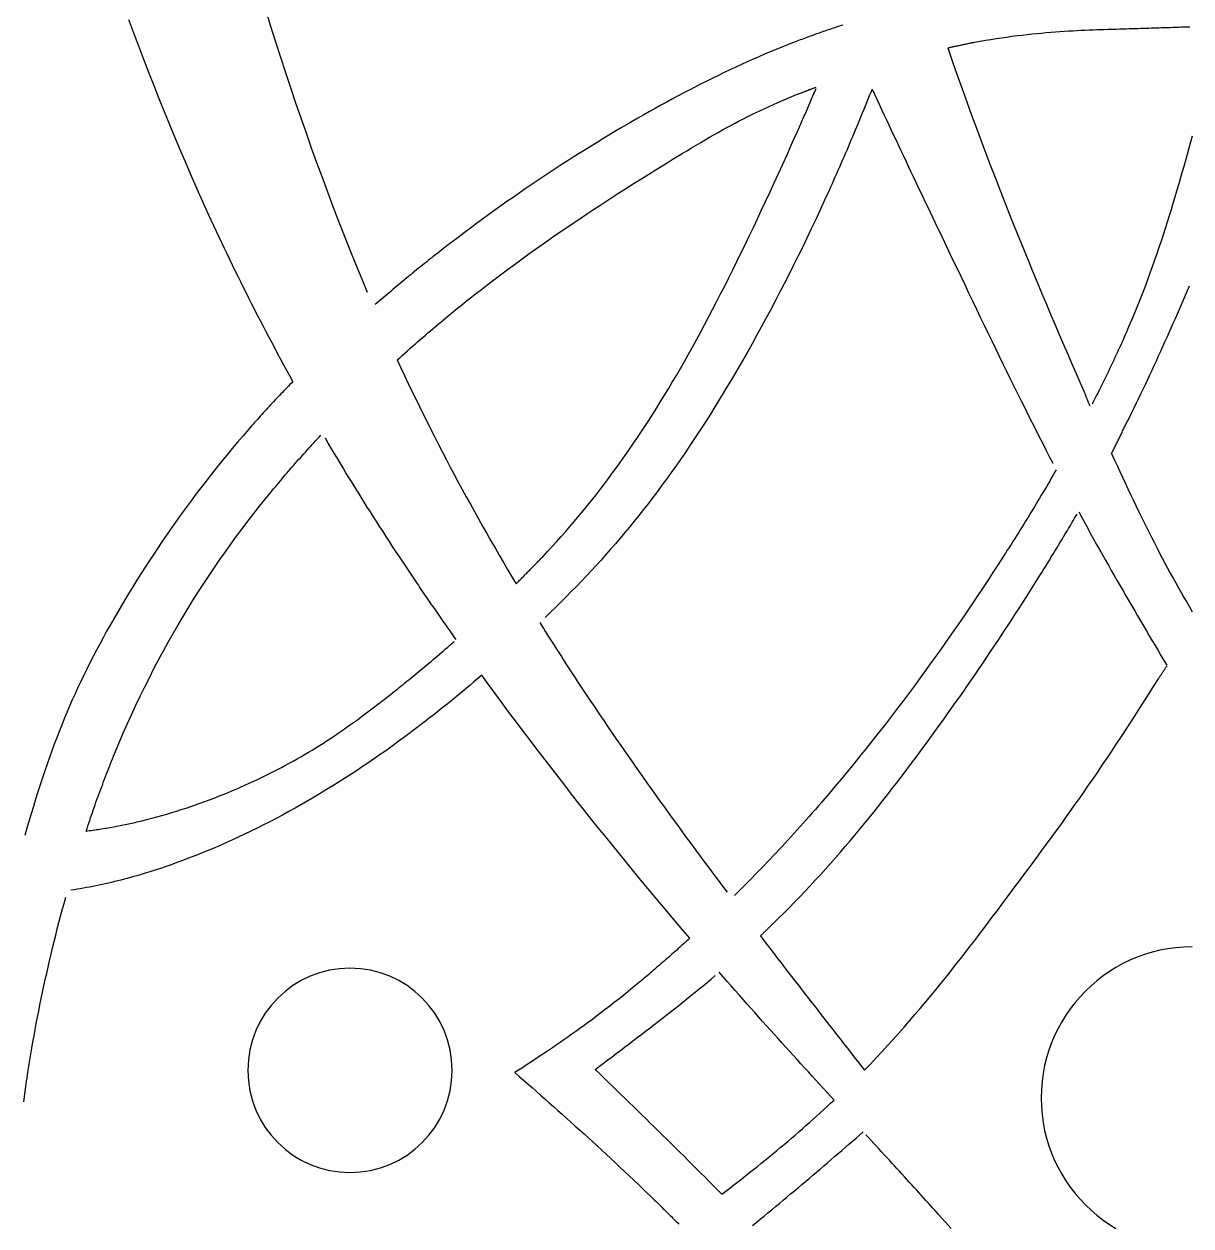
# Model space of a CAD drawing. Extents: x 13 to 113, y 0 to 127.
# Drawn here: x 53.88 to 62.67, y 76.65 to 85.71 of the extents above; entities that cross this region are included whole.
import ezdxf

# ---------------------------------------------------------------- set-up
doc = ezdxf.new("R2010")
doc.units = 0
doc.layers.add('Layer_1', color=7, linetype='CONTINUOUS')

msp = doc.modelspace()

# ---------------------------------------------------------------- linework, layer by layer
at = {"layer": 'Layer_1', "color": 7}
for points in [[(55.69912, 85.807402), (55.735855, 85.690562), (55.772889, 85.574256), (55.810293, 85.458491), (55.847996, 85.343276), (55.88607, 85.22862), (55.924591, 85.11453), (55.963483, 85.001019), (56.002821, 84.888091), (56.042531, 84.775758), (56.082688, 84.664028), (56.123216, 84.55291), (56.16419, 84.442413), (56.205611, 84.332546), (56.247552, 84.223316), (56.289939, 84.114733), (56.332773, 84.006805), (56.376127, 83.899541), (56.420002, 83.792953), (56.464397, 83.687048)], [(55.904088, 83.014343), (55.881259, 83.055667), (55.858578, 83.097021), (55.835971, 83.138397), (55.813513, 83.17981), (55.791204, 83.22126), (55.76897, 83.26274), (55.746884, 83.304258), (55.724872, 83.345812), (55.703009, 83.387411), (55.68122, 83.429047), (55.659581, 83.470728), (55.638015, 83.512454), (55.616598, 83.554231), (55.59533, 83.596053), (55.574137, 83.637927), (55.553017, 83.679854), (55.532047, 83.721839), (55.511151, 83.763877), (55.490403, 83.805975), (55.46973, 83.848131), (55.449206, 83.890348), (55.428756, 83.932631), (55.40838, 83.974981), (55.388153, 84.017398), (55.368, 84.059882), (55.347922, 84.10244), (55.327993, 84.145066), (55.308138, 84.187773), (55.288357, 84.230554), (55.268651, 84.27341), (55.225445, 84.368677), (55.182686, 84.464336), (55.140373, 84.560376), (55.098506, 84.65679), (55.057086, 84.753568), (55.016111, 84.850701), (54.975583, 84.948178), (54.935501, 85.045993), (54.89594, 85.144135), (54.85675, 85.242591), (54.818007, 85.341359), (54.779784, 85.440425), (54.742007, 85.539779), (54.704676, 85.639415), (54.667792, 85.739321)], [(60.050081, 85.69989), (60.037811, 85.695875), (60.025466, 85.691859), (60.013122, 85.687843), (60.000777, 85.683753), (59.988433, 85.679663), (59.976089, 85.675573), (59.963744, 85.671409), (59.9514, 85.667245), (59.938981, 85.663006), (59.926637, 85.658767), (59.914218, 85.654528), (59.901799, 85.650215), (59.889381, 85.645902), (59.876962, 85.641589), (59.864543, 85.637202), (59.852124, 85.632814), (59.839706, 85.628352), (59.827287, 85.62389), (59.814868, 85.619429), (59.802449, 85.614892), (59.790031, 85.610356), (59.777612, 85.60582), (59.765193, 85.60121), (59.752775, 85.596599), (59.740356, 85.591914), (59.727937, 85.587229), (59.715518, 85.582544), (59.7031, 85.577785), (59.690681, 85.573026), (59.678262, 85.568266), (59.633272, 85.550665), (59.589769, 85.533301), (59.546266, 85.515595), (59.502764, 85.497547), (59.459335, 85.479164), (59.415907, 85.460446), (59.372479, 85.441402), (59.32905, 85.422038), (59.285622, 85.402354), (59.242193, 85.38235), (59.198765, 85.362041), (59.155337, 85.34142), (59.111982, 85.320494), (59.068554, 85.299271), (59.025126, 85.27775), (58.981772, 85.255939), (58.938418, 85.233845), (58.895064, 85.211469), (58.851709, 85.188811), (58.808355, 85.165877), (58.765001, 85.142676), (58.721647, 85.119206), (58.678293, 85.095469), (58.634939, 85.071472), (58.591585, 85.047222), (58.548231, 85.022727), (58.504877, 84.997979), (58.461449, 84.972992), (58.418095, 84.947761), (58.374666, 84.922299), (58.331238, 84.896606), (58.286322, 84.869776), (58.241407, 84.842692), (58.196491, 84.815349), (58.151501, 84.787738), (58.106511, 84.759859), (58.061446, 84.731697), (58.016382, 84.703253), (57.971318, 84.674519), (57.926179, 84.64548), (57.880966, 84.616136), (57.835753, 84.586487), (57.790465, 84.556518), (57.745103, 84.526223), (57.699741, 84.495592), (57.654305, 84.464627), (57.608795, 84.433313), (57.56321, 84.401649), (57.517476, 84.369628), (57.471668, 84.337242), (57.425785, 84.304492), (57.379829, 84.271363), (57.333798, 84.237848), (57.287692, 84.203938), (57.241438, 84.169634), (57.195109, 84.134928), (57.148632, 84.099806), (57.10208, 84.064275), (57.05538, 84.028313), (57.008531, 83.991927), (56.961607, 83.955102), (56.954096, 83.949227), (56.939372, 83.937597), (56.924648, 83.925922), (56.909924, 83.914202), (56.8952, 83.902445), (56.880402, 83.890636), (56.865678, 83.87879), (56.85088, 83.866899), (56.836081, 83.854964), (56.821283, 83.842984), (56.806485, 83.830959), (56.791686, 83.818897), (56.776888, 83.806791), (56.762089, 83.79464), (56.747291, 83.782452), (56.732418, 83.770219), (56.71762, 83.757942), (56.702747, 83.745619), (56.687874, 83.73326), (56.673076, 83.720856), (56.658203, 83.708415), (56.643331, 83.69593), (56.628458, 83.683407), (56.613585, 83.670839), (56.598712, 83.658227), (56.58384, 83.645578), (56.568967, 83.632892), (56.554094, 83.62016), (56.539221, 83.607392), (56.524349, 83.594587)], [(60.840626, 85.527226), (60.847319, 85.528787), (60.854012, 85.530349), (60.860704, 85.531911), (60.867397, 85.533472), (60.87409, 85.53496), (60.880783, 85.536447), (60.887475, 85.537934), (60.894168, 85.539421), (60.900861, 85.540909), (60.907554, 85.542396), (60.914246, 85.543883), (60.920939, 85.545371), (60.927632, 85.546783), (60.934325, 85.548196), (60.941017, 85.549609), (60.94771, 85.551022), (60.954403, 85.552435), (60.961095, 85.553848), (60.967788, 85.555261), (60.974481, 85.5566), (60.981174, 85.557938), (60.987866, 85.559277), (60.994559, 85.560615), (61.001252, 85.561954), (61.007945, 85.563292), (61.014637, 85.564631), (61.02133, 85.565895), (61.028023, 85.567159), (61.034716, 85.568423), (61.041408, 85.569688), (61.08439, 85.577563), (61.125514, 85.584776), (61.166191, 85.591543), (61.206421, 85.597938), (61.246206, 85.603962), (61.285544, 85.609613), (61.324437, 85.614893), (61.362808, 85.619801), (61.400734, 85.624412), (61.438139, 85.62865), (61.475097, 85.632592), (61.511536, 85.636236), (61.547453, 85.639656), (61.58285, 85.64278), (61.617727, 85.64568), (61.652083, 85.648357), (61.685918, 85.650811), (61.719233, 85.653042), (61.751953, 85.65505), (61.784153, 85.656909), (61.815758, 85.658619), (61.846767, 85.660181), (61.877256, 85.661594), (61.907151, 85.662858), (61.93645, 85.664048), (61.965154, 85.665089), (61.993264, 85.666055), (62.020704, 85.666948), (62.047549, 85.667766), (62.0738, 85.668584), (62.099455, 85.669327), (62.112023, 85.669706), (62.137157, 85.67045), (62.161623, 85.67119), (62.185494, 85.671915), (62.20877, 85.672625), (62.231525, 85.67332), (62.25376, 85.674), (62.2754, 85.674668), (62.296593, 85.675322), (62.317266, 85.675964), (62.337493, 85.676596), (62.357348, 85.677217), (62.376757, 85.677823), (62.395794, 85.678424), (62.41446, 85.679013), (62.432753, 85.679595), (62.450749, 85.680167), (62.468448, 85.680733), (62.485849, 85.68129), (62.502953, 85.681841), (62.519833, 85.682388), (62.536491, 85.682927), (62.552999, 85.683462), (62.569285, 85.683992), (62.585422, 85.684521), (62.601484, 85.685044), (62.617398, 85.685565), (62.633238, 85.686085), (62.649003, 85.686604), (62.664694, 85.687121)], [(60.840626, 85.527226), (60.876618, 85.423721), (60.91261, 85.321394), (60.948602, 85.220244), (60.984594, 85.120273), (61.020586, 85.021481), (61.056504, 84.923868), (61.092422, 84.827432), (61.128265, 84.732177), (61.164034, 84.638101), (61.199729, 84.545204), (61.235274, 84.453486), (61.270746, 84.36295), (61.306069, 84.273595), (61.341168, 84.185421), (61.376119, 84.098425), (61.410922, 84.012611), (61.445501, 83.927978), (61.479857, 83.844527), (61.51399, 83.762258), (61.547825, 83.681172), (61.581437, 83.601268), (61.614752, 83.522548), (61.64777, 83.445007), (61.680416, 83.368652), (61.712764, 83.293479), (61.74474, 83.219495), (61.776345, 83.146693), (61.807578, 83.075073), (61.838364, 83.004636), (61.868779, 82.935381), (61.870266, 82.931588), (61.871753, 82.927796), (61.873241, 82.924003), (61.874728, 82.920211), (61.876215, 82.916418), (61.877702, 82.912626), (61.87919, 82.908833), (61.880677, 82.905115), (61.882164, 82.901397), (61.883652, 82.897678), (61.885139, 82.89396), (61.886626, 82.890242), (61.888113, 82.886524), (61.889601, 82.882806), (61.891088, 82.879087), (61.892575, 82.875369), (61.894062, 82.871651), (61.89555, 82.867933), (61.897037, 82.864215), (61.898524, 82.860497), (61.900012, 82.856778), (61.901499, 82.85306), (61.902986, 82.849342), (61.904473, 82.845624), (61.905961, 82.841906), (61.907448, 82.838262), (61.908935, 82.834618), (61.910423, 82.830974), (61.91191, 82.82733)], [(56.690373, 83.176337), (56.709559, 83.193694), (56.728745, 83.210983), (56.747931, 83.228206), (56.767191, 83.245361), (56.786451, 83.26245), (56.805711, 83.279465), (56.824971, 83.29642), (56.844306, 83.3133), (56.863566, 83.330114), (56.882901, 83.346853), (56.902235, 83.363525), (56.92157, 83.380131), (56.940904, 83.396662), (56.960313, 83.413126), (56.979722, 83.429523), (56.999131, 83.445853), (57.01854, 83.462109), (57.037949, 83.478298), (57.057358, 83.494413), (57.076767, 83.510461), (57.096176, 83.526434), (57.115659, 83.54234), (57.135142, 83.558172), (57.154626, 83.573937), (57.174109, 83.589628), (57.193592, 83.605245), (57.213076, 83.620794), (57.232559, 83.636269), (57.252042, 83.651677), (57.271525, 83.667011), (57.324695, 83.708506), (57.376081, 83.748112), (57.427392, 83.787213), (57.478628, 83.825807), (57.529716, 83.863889), (57.580655, 83.901458), (57.631446, 83.938506), (57.682013, 83.975033), (57.732357, 84.011032), (57.782478, 84.046504), (57.832302, 84.08144), (57.881828, 84.115841), (57.930983, 84.149698), (57.979765, 84.183013), (58.028176, 84.215778), (58.076141, 84.247985), (58.123659, 84.279642), (58.170657, 84.310733), (58.217134, 84.341267), (58.263091, 84.371228), (58.308453, 84.400616), (58.35322, 84.429425), (58.397392, 84.457661), (58.440895, 84.485309), (58.483728, 84.51237), (58.525818, 84.538844), (58.567239, 84.564722), (58.607841, 84.590006), (58.6477, 84.614687), (58.686741, 84.638759), (58.72489, 84.662221), (58.76341, 84.685853), (58.801112, 84.708854), (58.837922, 84.731252), (58.873989, 84.753063), (58.909386, 84.774309), (58.944114, 84.795019), (58.978247, 84.815216), (59.011859, 84.834915), (59.045025, 84.854146), (59.077745, 84.87293), (59.110168, 84.89129), (59.142293, 84.909249), (59.174195, 84.926829), (59.205874, 84.944052), (59.237479, 84.960947), (59.269009, 84.97753), (59.300539, 84.993823), (59.332144, 85.009856), (59.363897, 85.025643), (59.395799, 85.041215), (59.427998, 85.056594), (59.460495, 85.071794), (59.493364, 85.086845), (59.526605, 85.10177), (59.560366, 85.11659), (59.594648, 85.131337), (59.629524, 85.146016), (59.66507, 85.160666), (59.701285, 85.1753), (59.738318, 85.18995), (59.739805, 85.190674), (59.743524, 85.192086), (59.747242, 85.193499), (59.75096, 85.194912), (59.754678, 85.196325), (59.758396, 85.197738), (59.762115, 85.199151), (59.765833, 85.200564), (59.769551, 85.201977), (59.773269, 85.20339), (59.776987, 85.204803), (59.780706, 85.206216), (59.784424, 85.207628), (59.788142, 85.209041), (59.79186, 85.210454), (59.795578, 85.211867), (59.799296, 85.21328), (59.803015, 85.214693), (59.806733, 85.216106), (59.810451, 85.217519), (59.814169, 85.218932), (59.817887, 85.220345), (59.821606, 85.221758), (59.825324, 85.223171), (59.829042, 85.224583), (59.83276, 85.225996), (59.836478, 85.227409), (59.840196, 85.228822), (59.843915, 85.230235), (59.847633, 85.231648)], [(57.5865, 81.489922), (57.593193, 81.496615), (57.599886, 81.503308), (57.606579, 81.51), (57.613271, 81.516693), (57.619964, 81.523386), (57.626657, 81.530153), (57.633349, 81.53692), (57.640042, 81.543687), (57.646735, 81.550454), (57.653428, 81.557221), (57.66012, 81.563988), (57.666813, 81.570756), (57.673506, 81.577523), (57.680199, 81.58429), (57.686891, 81.591131), (57.693584, 81.597973), (57.700277, 81.604814), (57.70697, 81.611656), (57.713662, 81.618497), (57.720355, 81.625338), (57.727048, 81.63218), (57.73374, 81.639021), (57.740433, 81.645863), (57.747126, 81.652704), (57.753819, 81.659546), (57.760511, 81.666387), (57.767204, 81.673229), (57.773897, 81.680145), (57.78059, 81.68706), (57.787282, 81.693976), (57.823497, 81.732824), (57.858151, 81.770556), (57.892507, 81.808481), (57.926566, 81.846615), (57.960327, 81.884972), (57.99379, 81.923574), (58.026957, 81.962422), (58.059825, 82.001537), (58.092471, 82.040935), (58.124894, 82.08063), (58.157019, 82.120631), (58.188921, 82.160965), (58.2206, 82.201635), (58.252055, 82.242661), (58.283288, 82.28406), (58.314372, 82.325837), (58.345308, 82.368016), (58.37602, 82.410612), (58.406583, 82.453631), (58.436998, 82.497097), (58.467264, 82.541016), (58.497381, 82.585411), (58.52735, 82.63029), (58.557244, 82.675674), (58.587064, 82.721571), (58.616735, 82.768004), (58.646332, 82.814979), (58.675854, 82.862513), (58.705302, 82.910618), (58.734676, 82.959319), (58.76405, 83.008622), (58.79439, 83.060283), (58.82473, 83.112605), (58.855071, 83.165604), (58.885411, 83.21928), (58.915677, 83.27364), (58.946018, 83.328684), (58.976358, 83.384427), (59.006698, 83.440861), (59.037039, 83.498002), (59.067453, 83.555843), (59.097868, 83.614397), (59.128357, 83.673664), (59.158921, 83.733646), (59.189484, 83.794357), (59.220197, 83.855796), (59.250909, 83.917964), (59.28177, 83.980876), (59.312705, 84.044524), (59.343715, 84.108923), (59.374873, 84.174073), (59.406106, 84.239981), (59.437487, 84.306648), (59.469017, 84.374081), (59.500696, 84.44228), (59.53245, 84.51126), (59.564352, 84.581013), (59.596477, 84.651555), (59.628751, 84.722884), (59.661173, 84.79501), (59.693819, 84.867931), (59.696794, 84.87388), (59.701999, 84.885585), (59.707204, 84.897304), (59.71241, 84.909046), (59.717615, 84.920803), (59.722821, 84.932582), (59.728026, 84.944384), (59.733232, 84.9562), (59.738437, 84.968039), (59.743643, 84.9799), (59.748848, 84.991776), (59.754054, 85.003674), (59.759259, 85.015595), (59.764464, 85.02753), (59.76967, 85.039488), (59.774875, 85.05146), (59.780081, 85.063455), (59.785286, 85.075472), (59.790492, 85.087504), (59.795697, 85.099559), (59.800903, 85.111635), (59.806108, 85.123727), (59.811314, 85.135841), (59.816519, 85.147969), (59.821725, 85.16012), (59.82693, 85.172286), (59.832135, 85.184475), (59.837341, 85.196685), (59.842546, 85.208911), (59.847752, 85.221158)], [(60.269803, 85.217813), (60.259466, 85.191935), (60.249056, 85.166071), (60.238645, 85.140222), (60.228159, 85.114396), (60.217674, 85.088584), (60.207114, 85.062795), (60.196555, 85.037028), (60.185995, 85.011283), (60.175361, 84.985561), (60.164727, 84.959868), (60.154019, 84.934205), (60.14331, 84.908572), (60.132602, 84.882968), (60.121819, 84.857402), (60.111037, 84.831866), (60.100179, 84.806366), (60.089322, 84.780904), (60.078465, 84.755487), (60.067534, 84.730106), (60.056602, 84.704778), (60.045671, 84.679494), (60.034665, 84.654255), (60.023659, 84.629061), (60.012653, 84.603919), (60.001573, 84.578828), (59.990493, 84.553798), (59.979413, 84.528819), (59.968333, 84.503899), (59.957178, 84.479032), (59.946023, 84.454232), (59.911891, 84.379102), (59.878724, 84.307022), (59.845335, 84.235484), (59.811797, 84.164504), (59.77811, 84.094096), (59.744275, 84.024268), (59.710291, 83.955028), (59.676158, 83.886398), (59.64195, 83.818385), (59.607594, 83.751004), (59.573164, 83.68427), (59.538659, 83.618183), (59.50408, 83.552765), (59.469352, 83.488032), (59.434624, 83.42399), (59.399822, 83.360647), (59.364945, 83.298018), (59.330069, 83.236117), (59.295118, 83.174961), (59.260167, 83.114555), (59.225216, 83.054915), (59.190265, 82.996049), (59.155389, 82.937978), (59.120512, 82.880711), (59.085635, 82.824254), (59.050833, 82.768622), (59.016031, 82.713831), (58.981303, 82.659888), (58.94665, 82.606807), (58.912071, 82.554604), (58.877566, 82.503285), (58.860388, 82.47795), (58.825437, 82.427055), (58.79056, 82.377045), (58.755758, 82.327876), (58.720956, 82.279525), (58.686154, 82.231947), (58.651351, 82.18512), (58.616549, 82.139), (58.581673, 82.093564), (58.546722, 82.048767), (58.511696, 82.00458), (58.476597, 81.960973), (58.441348, 81.917909), (58.406026, 81.875358), (58.370554, 81.833283), (58.334859, 81.791654), (58.299016, 81.750435), (58.26295, 81.709587), (58.226586, 81.669081), (58.189999, 81.628887), (58.153115, 81.588969), (58.116007, 81.549296), (58.078528, 81.509831), (58.040751, 81.470537), (58.002602, 81.431392), (57.964082, 81.392351), (57.92519, 81.353384), (57.885851, 81.314463), (57.846141, 81.275548), (57.805985, 81.236611)], [(60.269803, 85.217813), (60.287576, 85.179509), (60.305423, 85.1411), (60.323345, 85.102594), (60.341341, 85.063999), (60.359411, 85.02533), (60.377556, 84.986594), (60.395775, 84.947799), (60.413994, 84.908966), (60.432288, 84.870089), (60.450581, 84.831189), (60.468949, 84.792274), (60.487317, 84.75336), (60.505685, 84.714453), (60.524053, 84.675561), (60.542495, 84.636698), (60.560937, 84.597865), (60.579379, 84.559085), (60.597747, 84.520364), (60.616115, 84.481709), (60.634483, 84.443137), (60.652776, 84.404654), (60.67107, 84.366267), (60.689289, 84.327992), (60.707508, 84.289836), (60.725653, 84.251814), (60.743723, 84.213933), (60.761719, 84.176201), (60.779641, 84.138632), (60.797488, 84.101235), (60.815261, 84.064016), (60.846345, 83.998977), (60.877206, 83.934519), (60.907769, 83.87064), (60.938035, 83.807342), (60.968078, 83.744609), (60.997898, 83.682448), (61.027495, 83.620845), (61.056868, 83.5598), (61.086019, 83.499313), (61.114947, 83.439376), (61.143651, 83.379981), (61.172132, 83.321122), (61.200465, 83.262806), (61.228574, 83.205018), (61.256535, 83.147758), (61.284273, 83.091026), (61.311862, 83.034807), (61.339302, 82.979101), (61.366593, 82.923909), (61.393736, 82.869222), (61.42073, 82.81504), (61.447575, 82.761357), (61.474272, 82.708165), (61.500894, 82.655463), (61.527368, 82.603238), (61.553692, 82.551495), (61.579943, 82.500229), (61.606119, 82.449439), (61.63222, 82.399109)], [(62.683939, 84.86254), (62.671148, 84.816717), (62.658283, 84.770879), (62.645418, 84.725012), (62.632479, 84.6791), (62.619466, 84.633128), (62.606303, 84.587089), (62.593066, 84.540969), (62.579681, 84.494745), (62.566072, 84.448409), (62.552315, 84.401946), (62.538335, 84.355342), (62.524131, 84.308582), (62.50963, 84.261659), (62.494906, 84.21455), (62.479885, 84.167247), (62.464492, 84.119736), (62.448801, 84.072002), (62.432738, 84.02403), (62.416304, 83.975805), (62.399423, 83.927312), (62.382171, 83.878545), (62.364472, 83.829479), (62.346253, 83.780109), (62.327588, 83.73042), (62.308402, 83.680395), (62.288696, 83.630021), (62.268395, 83.57929), (62.247573, 83.52818), (62.226156, 83.476683), (62.20407, 83.424785), (62.195741, 83.405547), (62.187338, 83.386242), (62.178861, 83.366885), (62.170309, 83.347469), (62.161683, 83.328), (62.152982, 83.308472), (62.144133, 83.288885), (62.135209, 83.269246), (62.126211, 83.249547), (62.117139, 83.229796), (62.107992, 83.209993), (62.098771, 83.19013), (62.089475, 83.170215), (62.080031, 83.150249), (62.070513, 83.13023), (62.06092, 83.110159), (62.051252, 83.090036), (62.041511, 83.069862), (62.031695, 83.049635), (62.021804, 83.029356), (62.01184, 83.009025), (62.001726, 82.988642), (61.991538, 82.968206), (61.981276, 82.947727), (61.97094, 82.927195), (61.960529, 82.906618), (61.950043, 82.88599), (61.939484, 82.865309), (61.92885, 82.844584)], [(62.075101, 82.472765), (62.079563, 82.480462), (62.084025, 82.488151), (62.088486, 82.49584), (62.092205, 82.503529), (62.095923, 82.511211), (62.099641, 82.518893), (62.103359, 82.526567), (62.107077, 82.534241), (62.110796, 82.541908), (62.114514, 82.549575), (62.118232, 82.557242), (62.12195, 82.564902), (62.125668, 82.572561), (62.129386, 82.580213), (62.133105, 82.587858), (62.136823, 82.595502), (62.140541, 82.603139), (62.144259, 82.610777), (62.147977, 82.618406), (62.151696, 82.626029), (62.155414, 82.633651), (62.159132, 82.641266), (62.16285, 82.648873), (62.166568, 82.65648), (62.170286, 82.664073), (62.174005, 82.671666), (62.177723, 82.679251), (62.181441, 82.686828), (62.185159, 82.694406), (62.188877, 82.701976), (62.20732, 82.738593), (62.225539, 82.775105), (62.243609, 82.811521), (62.261456, 82.847848), (62.279081, 82.884078), (62.296556, 82.920219), (62.313808, 82.956278), (62.330912, 82.992262), (62.347867, 83.028165), (62.364599, 83.063994), (62.381182, 83.099755), (62.397691, 83.13545), (62.414051, 83.171077), (62.430262, 83.206645), (62.446325, 83.242162), (62.462313, 83.277618), (62.478152, 83.31303), (62.493917, 83.348398), (62.509608, 83.38372), (62.525224, 83.419006), (62.540766, 83.454254), (62.556234, 83.489473), (62.571627, 83.524662), (62.586946, 83.559828), (62.602265, 83.594965), (62.61751, 83.630087), (62.632754, 83.665194), (62.647925, 83.700294), (62.663095, 83.735386)], [(56.690373, 83.176337), (56.717813, 83.117277), (56.745477, 83.058433), (56.773289, 82.999805), (56.801249, 82.941392), (56.829433, 82.883195), (56.857766, 82.825207), (56.886247, 82.767426), (56.914951, 82.709846), (56.943805, 82.652467), (56.972806, 82.595289), (57.002031, 82.538311), (57.031405, 82.481527), (57.060927, 82.424936), (57.090599, 82.368532), (57.120418, 82.312313), (57.150387, 82.25628), (57.180579, 82.200432), (57.210919, 82.144764), (57.241408, 82.089274), (57.272046, 82.033962), (57.302833, 81.978821), (57.333768, 81.923851), (57.364852, 81.869045), (57.396085, 81.814403), (57.427466, 81.759932), (57.458996, 81.705616), (57.490675, 81.651457), (57.522503, 81.597454), (57.554479, 81.543608), (57.586604, 81.48991)], [(55.904088, 83.014343), (55.892711, 83.002705), (55.881333, 82.991038), (55.869955, 82.979348), (55.858578, 82.967635), (55.847275, 82.955901), (55.835971, 82.944136), (55.824668, 82.93235), (55.813365, 82.920541), (55.802136, 82.90871), (55.790907, 82.896856), (55.779678, 82.88498), (55.768449, 82.873074), (55.757294, 82.861146), (55.74614, 82.849196), (55.734985, 82.837224), (55.723905, 82.825229), (55.712825, 82.813212), (55.701745, 82.801172), (55.690665, 82.78911), (55.679659, 82.777026), (55.668653, 82.76492), (55.657647, 82.752791), (55.646641, 82.74064), (55.63571, 82.728467), (55.624778, 82.716271), (55.613921, 82.704053), (55.603064, 82.691813), (55.592207, 82.67955), (55.581424, 82.667265), (55.570642, 82.654958), (55.527808, 82.605544), (55.486759, 82.557453), (55.446082, 82.509072), (55.405777, 82.460415), (55.365918, 82.411514), (55.326431, 82.362389), (55.28739, 82.313071), (55.248795, 82.263575), (55.210573, 82.213929), (55.17287, 82.164158), (55.135614, 82.114282), (55.098804, 82.064332), (55.06244, 82.014322), (55.026597, 81.964283), (54.9912, 81.914236), (54.956323, 81.864204), (54.921967, 81.814217), (54.888132, 81.764297), (54.854817, 81.714466), (54.822022, 81.664746), (54.789823, 81.61516), (54.758144, 81.565738), (54.72706, 81.516502), (54.696571, 81.467474), (54.666602, 81.418677), (54.637228, 81.370139), (54.608524, 81.321885), (54.58034, 81.273935), (54.552826, 81.226313), (54.525906, 81.17904), (54.499656, 81.132146), (54.473182, 81.084032), (54.447378, 81.036291), (54.422169, 80.988877), (54.397554, 80.941737), (54.373535, 80.894814), (54.35011, 80.848054), (54.32728, 80.801413), (54.304897, 80.754832), (54.283034, 80.708258), (54.261617, 80.661647), (54.240721, 80.614939), (54.220197, 80.56809), (54.200119, 80.521047), (54.180412, 80.473752), (54.161003, 80.426152), (54.141966, 80.378202), (54.123226, 80.329843), (54.10471, 80.281031), (54.086491, 80.231713), (54.068495, 80.18183), (54.050722, 80.131329), (54.033098, 80.080167), (54.015697, 80.028291), (53.99837, 79.975641), (53.981192, 79.922174), (53.964088, 79.867836), (53.947059, 79.812569), (53.93003, 79.756328), (53.913, 79.699061), (53.895971, 79.640707), (53.895755, 79.639964), (53.895324, 79.638477), (53.894915, 79.63699), (53.894491, 79.635503), (53.89406, 79.634015), (53.893651, 79.632528), (53.893234, 79.631041), (53.892803, 79.629553), (53.892379, 79.628066), (53.891963, 79.626579), (53.891539, 79.625092), (53.891108, 79.623604), (53.890706, 79.622117), (53.890275, 79.62063), (53.889851, 79.619143), (53.88942, 79.617655), (53.889011, 79.616168), (53.888579, 79.614681), (53.888163, 79.613193), (53.887731, 79.611706), (53.887322, 79.610219), (53.886891, 79.608732), (53.886467, 79.607244), (53.886058, 79.605757), (53.885627, 79.60427), (53.885211, 79.602783), (53.884779, 79.601295), (53.88437, 79.599808), (53.883954, 79.598321), (53.883522, 79.596833)], [(54.345566, 79.626836), (54.352259, 79.646773), (54.358952, 79.666688), (54.365645, 79.686565), (54.372337, 79.70642), (54.37903, 79.726238), (54.385723, 79.746026), (54.392416, 79.765785), (54.399108, 79.785506), (54.405801, 79.80519), (54.412494, 79.824837), (54.419187, 79.844454), (54.425879, 79.864027), (54.432572, 79.883562), (54.440008, 79.90306), (54.447445, 79.922521), (54.454881, 79.941938), (54.462317, 79.961309), (54.469754, 79.980644), (54.47719, 79.999934), (54.484627, 80.019172), (54.492063, 80.038372), (54.499499, 80.057521), (54.506936, 80.076633), (54.514372, 80.095685), (54.521808, 80.114692), (54.529319, 80.133655), (54.53683, 80.152558), (54.544415, 80.171417), (54.552, 80.190223), (54.55966, 80.20897), (54.591487, 80.285766), (54.622794, 80.359156), (54.654622, 80.431727), (54.68697, 80.503488), (54.719839, 80.574461), (54.753228, 80.644653), (54.787138, 80.714079), (54.821494, 80.782746), (54.856371, 80.85067), (54.891768, 80.917873), (54.927611, 80.984361), (54.963975, 81.050151), (55.000785, 81.115249), (55.038116, 81.179678), (55.075892, 81.243444), (55.114115, 81.306564), (55.152859, 81.369052), (55.192049, 81.430923), (55.231684, 81.492184), (55.271766, 81.552849), (55.312369, 81.612935), (55.353343, 81.672456), (55.394764, 81.731426), (55.436631, 81.789854), (55.478944, 81.847754), (55.521703, 81.90514), (55.564908, 81.962028), (55.608485, 82.018426), (55.652509, 82.074355), (55.696978, 82.129823), (55.741819, 82.184844), (55.747768, 82.192132), (55.760038, 82.206953), (55.772309, 82.221744), (55.784579, 82.236505), (55.796923, 82.251229), (55.809267, 82.265923), (55.821686, 82.280588), (55.834105, 82.295222), (55.846523, 82.309827), (55.859017, 82.324395), (55.87151, 82.338933), (55.884077, 82.353442), (55.896645, 82.367913), (55.909212, 82.382354), (55.921854, 82.396766), (55.934496, 82.41114), (55.947138, 82.425485), (55.959854, 82.4398), (55.97257, 82.454078), (55.985286, 82.468326), (55.998077, 82.482537), (56.010867, 82.496718), (56.023658, 82.51087), (56.036523, 82.524984), (56.049388, 82.539068), (56.062253, 82.553116), (56.075192, 82.567133), (56.088131, 82.581114), (56.10107, 82.595064), (56.11401, 82.608978)], [(57.135172, 81.069426), (57.124761, 81.084165), (57.11435, 81.098911), (57.103939, 81.11365), (57.093528, 81.128389), (57.083192, 81.143128), (57.072855, 81.157867), (57.062519, 81.172606), (57.052182, 81.187337), (57.041846, 81.202076), (57.031583, 81.216807), (57.021321, 81.231539), (57.011059, 81.246263), (57.000797, 81.260987), (56.990609, 81.275711), (56.980421, 81.290427), (56.970233, 81.305144), (56.960046, 81.319853), (56.949858, 81.334562), (56.939744, 81.349264), (56.929631, 81.363966), (56.919517, 81.37866), (56.909478, 81.393347), (56.899439, 81.408034), (56.8894, 81.422713), (56.879361, 81.437392), (56.869396, 81.452064), (56.859432, 81.466729), (56.849467, 81.481386), (56.839502, 81.496043), (56.829612, 81.510685), (56.804402, 81.548046), (56.779342, 81.585376), (56.754356, 81.62267), (56.729518, 81.659941), (56.704829, 81.697182), (56.680289, 81.734394), (56.655824, 81.771583), (56.631507, 81.80875), (56.607339, 81.845895), (56.583245, 81.883017), (56.5593, 81.920117), (56.535503, 81.957202), (56.511781, 81.994265), (56.488208, 82.031313), (56.464783, 82.068346), (56.441433, 82.105364), (56.418232, 82.142375), (56.395179, 82.179371), (56.372201, 82.21636), (56.349371, 82.253341), (56.326616, 82.290314), (56.304009, 82.327281), (56.281477, 82.364247), (56.259093, 82.401206), (56.236784, 82.438164), (56.214624, 82.475123), (56.192538, 82.512082), (56.170601, 82.549048), (56.148812, 82.586014)], [(62.075101, 82.472765), (62.095923, 82.427083), (62.116596, 82.38193), (62.137195, 82.337289), (62.157645, 82.293154), (62.17802, 82.24951), (62.198322, 82.206342), (62.218549, 82.163642), (62.238627, 82.121396), (62.258705, 82.079589), (62.278709, 82.038206), (62.298638, 81.997231), (62.318568, 81.956659), (62.338497, 81.91648), (62.358427, 81.876673), (62.378282, 81.837223), (62.398211, 81.798123), (62.418141, 81.759357), (62.43807, 81.720911), (62.458074, 81.682777), (62.478152, 81.644933), (62.498305, 81.607372), (62.518457, 81.570086), (62.538759, 81.533053), (62.559134, 81.496265), (62.579584, 81.459708), (62.600183, 81.423367), (62.620931, 81.387233), (62.641827, 81.351286), (62.662872, 81.315517), (62.683991, 81.279919)], [(61.658099, 82.34924), (61.645903, 82.328076), (61.633633, 82.306868), (61.621289, 82.285622), (61.60887, 82.264332), (61.596377, 82.243004), (61.58381, 82.221632), (61.571168, 82.200223), (61.558452, 82.178769), (61.545661, 82.157278), (61.532796, 82.135749), (61.519857, 82.114184), (61.506843, 82.092581), (61.493755, 82.070941), (61.480667, 82.049264), (61.46743, 82.02755), (61.454194, 82.005799), (61.440883, 81.984018), (61.427497, 81.962199), (61.414037, 81.940344), (61.400503, 81.918459), (61.386895, 81.896536), (61.373212, 81.874584), (61.359454, 81.852595), (61.345623, 81.830576), (61.331717, 81.808527), (61.317736, 81.786441), (61.303682, 81.764325), (61.289553, 81.742179), (61.275349, 81.720004), (61.261146, 81.697799), (61.220915, 81.63549), (61.181576, 81.57504), (61.141717, 81.514411), (61.101487, 81.453626), (61.06081, 81.392715), (61.019687, 81.331707), (60.978117, 81.270624), (60.936176, 81.209505), (60.893863, 81.14837), (60.851178, 81.087243), (60.808196, 81.026161), (60.764917, 80.965146), (60.721265, 80.904227), (60.677316, 80.843427), (60.63307, 80.782784), (60.5886, 80.722311), (60.543833, 80.662047), (60.498843, 80.602013), (60.45363, 80.542247), (60.408194, 80.482763), (60.362609, 80.423599), (60.316801, 80.364785), (60.270844, 80.306343), (60.224739, 80.248294), (60.178484, 80.19067), (60.132156, 80.133507), (60.085753, 80.076827), (60.039201, 80.020652), (59.992575, 79.965021), (59.945875, 79.909947), (59.899174, 79.855476), (59.887945, 79.842477), (59.865116, 79.816137), (59.842286, 79.789946), (59.819456, 79.763904), (59.796627, 79.738011), (59.773797, 79.712273), (59.750967, 79.686685), (59.728138, 79.661253), (59.705308, 79.635976), (59.682553, 79.610849), (59.659798, 79.585885), (59.637042, 79.56107), (59.614287, 79.536418), (59.591532, 79.511923), (59.568851, 79.487591), (59.54617, 79.463415), (59.523563, 79.439403), (59.500957, 79.415555), (59.478424, 79.39187), (59.455892, 79.368341), (59.433434, 79.344984), (59.410977, 79.32179), (59.388593, 79.298767), (59.366284, 79.275907), (59.343975, 79.253219), (59.32174, 79.230702), (59.29958, 79.208348), (59.277494, 79.186173), (59.255408, 79.164168), (59.233396, 79.142335)], [(59.427723, 78.836751), (59.432185, 78.841064), (59.436647, 78.845377), (59.441109, 78.84969), (59.445571, 78.854003), (59.450032, 78.858316), (59.454494, 78.862629), (59.458956, 78.866943), (59.463418, 78.871256), (59.46788, 78.875569), (59.472342, 78.879882), (59.476803, 78.884195), (59.481265, 78.888582), (59.485727, 78.89297), (59.490189, 78.897357), (59.494651, 78.901745), (59.499112, 78.906132), (59.503574, 78.91052), (59.508036, 78.914907), (59.512498, 78.919295), (59.51696, 78.923682), (59.521422, 78.92807), (59.525883, 78.932457), (59.530345, 78.936844), (59.534807, 78.941232), (59.539269, 78.945619), (59.543731, 78.950007), (59.548193, 78.954394), (59.552654, 78.958782), (59.557116, 78.963169), (59.561578, 78.967557), (59.603817, 79.009089), (59.64427, 79.04955), (59.684427, 79.090309), (59.724286, 79.131358), (59.763773, 79.172667), (59.802888, 79.214228), (59.841706, 79.256028), (59.880152, 79.298044), (59.918301, 79.340268), (59.956152, 79.382685), (59.993705, 79.425273), (60.030887, 79.468017), (60.067772, 79.51091), (60.104359, 79.553929), (60.140648, 79.59706), (60.176566, 79.640295), (60.212186, 79.683605), (60.247509, 79.726981), (60.282534, 79.77041), (60.317262, 79.813875), (60.351692, 79.857356), (60.385825, 79.900843), (60.419661, 79.944324), (60.453199, 79.987775), (60.486439, 80.031188), (60.519382, 80.074542), (60.552028, 80.117829), (60.584376, 80.161027), (60.616501, 80.204114), (60.648329, 80.247088), (60.679859, 80.289929), (60.712208, 80.334109), (60.744258, 80.378132), (60.776012, 80.422007), (60.807467, 80.465718), (60.838626, 80.50928), (60.869487, 80.552693), (60.900125, 80.595958), (60.930465, 80.639074), (60.960508, 80.682042), (60.990328, 80.724868), (61.01985, 80.767545), (61.049075, 80.810081), (61.078077, 80.852468), (61.106856, 80.894714), (61.135337, 80.936819), (61.163595, 80.978783), (61.19163, 81.020612), (61.219368, 81.0623), (61.246883, 81.103855), (61.274174, 81.145268), (61.301242, 81.186555), (61.328088, 81.227708), (61.35471, 81.268727), (61.381109, 81.309612), (61.407285, 81.350371), (61.433238, 81.390995), (61.458968, 81.431494), (61.484475, 81.471866), (61.509758, 81.512112), (61.534819, 81.552238), (61.540024, 81.560359), (61.549989, 81.576317), (61.559879, 81.592261), (61.56977, 81.608182), (61.579586, 81.624081), (61.589402, 81.639965), (61.599143, 81.655827), (61.608885, 81.671674), (61.618627, 81.687506), (61.628294, 81.703316), (61.637961, 81.71911), (61.647554, 81.734883), (61.657147, 81.750633), (61.66674, 81.766369), (61.676259, 81.782082), (61.685777, 81.79778), (61.695221, 81.813456), (61.704666, 81.829117), (61.714035, 81.844755), (61.723405, 81.860372), (61.732775, 81.875973), (61.742071, 81.891552), (61.751292, 81.907109), (61.760513, 81.922651), (61.769734, 81.938171), (61.778881, 81.953676), (61.788027, 81.969158), (61.7971, 81.984619), (61.806172, 82.000064), (61.81517, 82.015487)], [(61.827849, 82.03103), (61.850381, 81.989736), (61.872839, 81.948725), (61.895297, 81.907981), (61.917755, 81.867505), (61.940138, 81.827281), (61.962447, 81.787303), (61.984756, 81.747556), (62.006991, 81.708032), (62.029226, 81.66873), (62.051461, 81.62963), (62.073621, 81.590723), (62.095781, 81.552002), (62.117867, 81.513459), (62.139954, 81.47508), (62.16204, 81.436857), (62.184126, 81.398783), (62.206137, 81.36085), (62.228149, 81.323043), (62.250161, 81.285356), (62.272172, 81.247772), (62.294109, 81.210293), (62.316047, 81.172903), (62.337984, 81.135595), (62.359921, 81.098353), (62.381859, 81.061172), (62.403796, 81.024042), (62.425659, 80.986949), (62.447596, 80.949894), (62.469459, 80.912861), (62.491322, 80.875835)], [(57.765352, 81.197584), (57.779928, 81.174196), (57.794577, 81.150839), (57.809227, 81.127503), (57.823951, 81.104198), (57.838675, 81.080914), (57.853399, 81.057653), (57.868197, 81.034422), (57.882996, 81.011213), (57.897794, 80.988034), (57.912593, 80.964877), (57.927465, 80.941743), (57.942338, 80.91863), (57.957285, 80.895541), (57.972232, 80.872473), (57.987179, 80.849428), (58.002201, 80.826405), (58.017222, 80.803404), (58.032244, 80.780426), (58.04734, 80.757477), (58.062435, 80.734543), (58.077531, 80.711632), (58.092701, 80.688743), (58.107872, 80.665876), (58.123042, 80.643024), (58.138286, 80.620194), (58.153531, 80.597387), (58.168776, 80.574594), (58.184094, 80.551824), (58.199413, 80.529076), (58.214732, 80.506343), (58.246709, 80.459159), (58.278759, 80.412057), (58.310959, 80.36503), (58.343233, 80.318084), (58.375581, 80.271213), (58.408078, 80.224416), (58.440649, 80.177693), (58.473295, 80.131044), (58.506089, 80.08447), (58.538958, 80.037963), (58.571901, 79.991531), (58.604919, 79.945158), (58.638011, 79.898851), (58.671177, 79.852612), (58.704417, 79.806439), (58.737732, 79.760327), (58.771122, 79.714281), (58.804585, 79.668294), (58.838123, 79.62236), (58.871736, 79.576492), (58.905422, 79.530669), (58.939184, 79.484906), (58.973019, 79.439194), (59.006929, 79.393542), (59.040913, 79.347935), (59.074897, 79.30238), (59.108956, 79.256877), (59.143089, 79.211418), (59.177296, 79.166004)], [(54.345566, 79.626836), (54.358431, 79.628547), (54.371296, 79.630331), (54.384161, 79.632116), (54.397026, 79.633975), (54.409891, 79.635834), (54.422756, 79.637768), (54.435621, 79.639701), (54.448411, 79.641709), (54.461202, 79.643791), (54.473993, 79.645873), (54.486783, 79.64803), (54.499574, 79.650186), (54.51229, 79.652417), (54.525006, 79.654648), (54.537722, 79.656954), (54.550438, 79.659259), (54.563155, 79.661638), (54.575797, 79.664018), (54.588438, 79.666472), (54.60108, 79.668926), (54.613722, 79.671454), (54.626289, 79.673983), (54.638857, 79.676586), (54.651424, 79.679188), (54.663992, 79.681865), (54.676559, 79.684542), (54.689052, 79.687294), (54.701546, 79.690045), (54.714039, 79.692871), (54.726457, 79.695697), (54.76587, 79.705037), (54.803796, 79.714407), (54.841498, 79.724097), (54.878977, 79.734106), (54.916159, 79.74442), (54.953118, 79.755032), (54.989854, 79.765941), (55.026366, 79.777125), (55.062656, 79.788585), (55.098648, 79.800304), (55.134417, 79.812277), (55.169888, 79.824495), (55.205062, 79.836943), (55.240013, 79.84963), (55.274667, 79.862525), (55.309023, 79.875635), (55.343081, 79.888939), (55.376842, 79.902436), (55.410306, 79.916111), (55.443472, 79.929958), (55.476341, 79.943968), (55.508912, 79.958134), (55.541186, 79.972442), (55.573088, 79.986883), (55.604693, 80.001458), (55.636, 80.016145), (55.666935, 80.030943), (55.697499, 80.045846), (55.727765, 80.06083), (55.757659, 80.075904), (55.787181, 80.091044), (55.817373, 80.106802), (55.847193, 80.122641), (55.876715, 80.138592), (55.90594, 80.154677), (55.934942, 80.170903), (55.963721, 80.187293), (55.992276, 80.203869), (56.020683, 80.220653), (56.048941, 80.23766), (56.077125, 80.254912), (56.105235, 80.272417), (56.13327, 80.290213), (56.161379, 80.308305), (56.189489, 80.326718), (56.217673, 80.345465), (56.245931, 80.364569), (56.274338, 80.384052), (56.302894, 80.40393), (56.331672, 80.424223), (56.3606, 80.444949), (56.389825, 80.466127), (56.419347, 80.487782), (56.449167, 80.509928), (56.479359, 80.532579), (56.509922, 80.555765), (56.540932, 80.579502), (56.572388, 80.603804), (56.60429, 80.628694), (56.636712, 80.654193), (56.669655, 80.68031), (56.677092, 80.686036), (56.691221, 80.697332), (56.705499, 80.708739), (56.719851, 80.720258), (56.734277, 80.731888), (56.748853, 80.74363), (56.763502, 80.755484), (56.778226, 80.767442), (56.793025, 80.779503), (56.807897, 80.791677), (56.822845, 80.803954), (56.837866, 80.816328), (56.852962, 80.828807), (56.868132, 80.841389), (56.883377, 80.854068), (56.898696, 80.866851), (56.914089, 80.879723), (56.929556, 80.892692), (56.945098, 80.905758), (56.960715, 80.918913), (56.976331, 80.932165), (56.992022, 80.945506), (57.007787, 80.958936), (57.023552, 80.972455), (57.039392, 80.986063), (57.055231, 80.999754), (57.071145, 81.013533), (57.087133, 81.027395), (57.103121, 81.041338), (57.119184, 81.055363)], [(60.212446, 77.826164), (60.256916, 77.872091), (60.30079, 77.918189), (60.344144, 77.964443), (60.386978, 78.010831), (60.429291, 78.057331), (60.471083, 78.103935), (60.512355, 78.15062), (60.553181, 78.197373), (60.593486, 78.24417), (60.633345, 78.290996), (60.672758, 78.337831), (60.711724, 78.384665), (60.750245, 78.431469), (60.788319, 78.478237), (60.825947, 78.524937), (60.863203, 78.571563), (60.900013, 78.618093), (60.936451, 78.66451), (60.972518, 78.710794), (61.008212, 78.75693), (61.043535, 78.802901), (61.078486, 78.84868), (61.113139, 78.894265), (61.147496, 78.939626), (61.18148, 78.98475), (61.215166, 79.029614), (61.248556, 79.074202), (61.281648, 79.118501), (61.314442, 79.162487), (61.346939, 79.206146), (61.381146, 79.252043), (61.413941, 79.296126), (61.446512, 79.339993), (61.478935, 79.383726), (61.511208, 79.427393), (61.543408, 79.471059), (61.575607, 79.514807), (61.607732, 79.558704), (61.639858, 79.602824), (61.672057, 79.647234), (61.704331, 79.692009), (61.736754, 79.737222), (61.769399, 79.782948), (61.802268, 79.829254), (61.83536, 79.876207), (61.868749, 79.923889), (61.902436, 79.97236), (61.936494, 80.021708), (61.970925, 80.071992), (62.005801, 80.123288), (62.041124, 80.175663), (62.076967, 80.229197), (62.113331, 80.283959), (62.15029, 80.340014), (62.187918, 80.397445), (62.226141, 80.456319), (62.265108, 80.516702), (62.304743, 80.578677), (62.345197, 80.642302), (62.386469, 80.707661), (62.428559, 80.774826), (62.429303, 80.776388), (62.431534, 80.77966), (62.433765, 80.782932), (62.435995, 80.786204), (62.438226, 80.789476), (62.440457, 80.792748), (62.442688, 80.79602), (62.444919, 80.799292), (62.44715, 80.802564), (62.449381, 80.805836), (62.451612, 80.809108), (62.453843, 80.81238), (62.456074, 80.815652), (62.458305, 80.818924), (62.460535, 80.82227), (62.462766, 80.825616), (62.464997, 80.828963), (62.467228, 80.832309), (62.469459, 80.835655), (62.47169, 80.839002), (62.473921, 80.842348), (62.476152, 80.845695), (62.478383, 80.849041), (62.480614, 80.852387), (62.482845, 80.855734), (62.485075, 80.85908), (62.487306, 80.862426), (62.489537, 80.865773), (62.491768, 80.869119), (62.493999, 80.872465)], [(57.327834, 80.801241), (57.298386, 80.775987), (57.268714, 80.750793), (57.238969, 80.725673), (57.209075, 80.70062), (57.179032, 80.675641), (57.148915, 80.650752), (57.118649, 80.625944), (57.088234, 80.601233), (57.057745, 80.576618), (57.027181, 80.552108), (56.996469, 80.527709), (56.965682, 80.503415), (56.934747, 80.479239), (56.903737, 80.45519), (56.872653, 80.431275), (56.841495, 80.407486), (56.810188, 80.383838), (56.778806, 80.360332), (56.747351, 80.336974), (56.71582, 80.313772), (56.684216, 80.290727), (56.652537, 80.267845), (56.620858, 80.245142), (56.589105, 80.22261), (56.557277, 80.200256), (56.525375, 80.178088), (56.493473, 80.156114), (56.461496, 80.134333), (56.429446, 80.112752), (56.397395, 80.09138), (56.348389, 80.059159), (56.300945, 80.028484), (56.253427, 79.99827), (56.205834, 79.968517), (56.158241, 79.93924), (56.110574, 79.910431), (56.062907, 79.882106), (56.015165, 79.854264), (55.967424, 79.826898), (55.919682, 79.800023), (55.871941, 79.773639), (55.824274, 79.747761), (55.776607, 79.72238), (55.72894, 79.697506), (55.681347, 79.673137), (55.633828, 79.649281), (55.586384, 79.625938), (55.539015, 79.603116), (55.491719, 79.580814), (55.444498, 79.55904), (55.397352, 79.537802), (55.350354, 79.517099), (55.30343, 79.496932), (55.256656, 79.477307), (55.21003, 79.458225), (55.163552, 79.439701), (55.117224, 79.421728), (55.071044, 79.404312), (55.025013, 79.387461), (54.97913, 79.371168), (54.933471, 79.355447), (54.921424, 79.351357), (54.896958, 79.343222), (54.872567, 79.33525), (54.84825, 79.327435), (54.824008, 79.31979), (54.799765, 79.312302), (54.775597, 79.305014), (54.751503, 79.297875), (54.727409, 79.290885), (54.70339, 79.284043), (54.67937, 79.277351), (54.655425, 79.270807), (54.63148, 79.264486), (54.607609, 79.258314), (54.583813, 79.25229), (54.560017, 79.246415), (54.536295, 79.240689), (54.512572, 79.235112), (54.488925, 79.229758), (54.465277, 79.224552), (54.441704, 79.219496), (54.418131, 79.214588), (54.394632, 79.209828), (54.371133, 79.205218), (54.347708, 79.200756), (54.324284, 79.196443), (54.300859, 79.192353), (54.277509, 79.188412), (54.254159, 79.184619), (54.230883, 79.180975)], [(58.895368, 78.819886), (58.843016, 78.881184), (58.790516, 78.94295), (58.73794, 79.005171), (58.685217, 79.067822), (58.632418, 79.130897), (58.579546, 79.194382), (58.526599, 79.25826), (58.473652, 79.32251), (58.420705, 79.387125), (58.367758, 79.452082), (58.314737, 79.517373), (58.26179, 79.582984), (58.208843, 79.6489), (58.15597, 79.715099), (58.103172, 79.781572), (58.050374, 79.848299), (57.997724, 79.915271), (57.945149, 79.982473), (57.892723, 80.049884), (57.840371, 80.117495), (57.788242, 80.185285), (57.736187, 80.253246), (57.684356, 80.321356), (57.632747, 80.389607), (57.581287, 80.457977), (57.530051, 80.526459), (57.479112, 80.595029), (57.428396, 80.663682), (57.377977, 80.732394), (57.327782, 80.801151)], [(53.874376, 77.588154), (53.884787, 77.665347), (53.895941, 77.743358), (53.899659, 77.766053), (53.906352, 77.810887), (53.913045, 77.855974), (53.920481, 77.901299), (53.927992, 77.946854), (53.9358, 77.992632), (53.943831, 78.038619), (53.952086, 78.084806), (53.960563, 78.131179), (53.969264, 78.177731), (53.978262, 78.224446), (53.987483, 78.271318), (53.996927, 78.318338), (54.006594, 78.365492), (54.016485, 78.412772), (54.026598, 78.460164), (54.036935, 78.50766), (54.047569, 78.555246), (54.058352, 78.602913), (54.069357, 78.650647), (54.080661, 78.698448), (54.092113, 78.746301), (54.103788, 78.794184), (54.115686, 78.842104), (54.127807, 78.890038), (54.140152, 78.937981), (54.152719, 78.985916), (54.16551, 79.033836), (54.178523, 79.081733), (54.19176, 79.129594)], [(58.895368, 78.819886), (58.88295, 78.808523), (58.870531, 78.797227), (58.858187, 78.785998), (58.845917, 78.774836), (58.833647, 78.763741), (58.821451, 78.752721), (58.809255, 78.741767), (58.797134, 78.73088), (58.785013, 78.720068), (58.772966, 78.709322), (58.760919, 78.698651), (58.748946, 78.688047), (58.737048, 78.677509), (58.72515, 78.667046), (58.713326, 78.656658), (58.701502, 78.646336), (58.689753, 78.636089), (58.678078, 78.625908), (58.666403, 78.615802), (58.654802, 78.605771), (58.643275, 78.595806), (58.631749, 78.585923), (58.620297, 78.576107), (58.608919, 78.566365), (58.597542, 78.55669), (58.586239, 78.54709), (58.57501, 78.537564), (58.563855, 78.528113), (58.5527, 78.518735), (58.54162, 78.509432), (58.503174, 78.477419), (58.466662, 78.447301), (58.430744, 78.41798), (58.395347, 78.389417), (58.36047, 78.36159), (58.326114, 78.334477), (58.292279, 78.308041), (58.258889, 78.282259), (58.225946, 78.257101), (58.193449, 78.232554), (58.161399, 78.208572), (58.12972, 78.18514), (58.098487, 78.162221), (58.067552, 78.139793), (58.036988, 78.117833), (58.006722, 78.096312), (57.976754, 78.0752), (57.947082, 78.054475), (57.917709, 78.0341), (57.888558, 78.014051), (57.859631, 77.994308), (57.830852, 77.974839), (57.802296, 77.955616), (57.773889, 77.936616), (57.745631, 77.91781), (57.717522, 77.899159), (57.689487, 77.88065), (57.661526, 77.862252), (57.633639, 77.843944), (57.605753, 77.825688), (57.577867, 77.807461), (57.610066, 77.779181), (57.642266, 77.750885), (57.674539, 77.72256), (57.706813, 77.694191), (57.739087, 77.665769), (57.771435, 77.637273), (57.803784, 77.608687), (57.836206, 77.580005), (57.868703, 77.551204), (57.901274, 77.522276), (57.93392, 77.493208), (57.96664, 77.463983), (57.999509, 77.434587), (58.032452, 77.404997), (58.065544, 77.375215), (58.09871, 77.345217), (58.132025, 77.314988), (58.165489, 77.284521), (58.199101, 77.253794), (58.232862, 77.222799), (58.266772, 77.191514), (58.300831, 77.159932), (58.335112, 77.128045), (58.369543, 77.095823), (58.404196, 77.063259), (58.439073, 77.030338), (58.474098, 76.997053), (58.509346, 76.963381), (58.544892, 76.929315), (58.580661, 76.894833), (58.584379, 76.89104), (58.592113, 76.883559), (58.599847, 76.876056), (58.607581, 76.868538), (58.615389, 76.860997), (58.623197, 76.853442), (58.631005, 76.845864), (58.638814, 76.838264), (58.646622, 76.830649), (58.65443, 76.82302), (58.662238, 76.815368), (58.670046, 76.807701), (58.677855, 76.800012), (58.685737, 76.792307), (58.69362, 76.784581), (58.701502, 76.77684), (58.709385, 76.769084), (58.717267, 76.761305), (58.72515, 76.753505), (58.733032, 76.745689), (58.740915, 76.737866), (58.748798, 76.730013), (58.756754, 76.722145), (58.764711, 76.714263), (58.772668, 76.706365), (58.780625, 76.698453), (58.788582, 76.690518), (58.796539, 76.682562), (58.804496, 76.67459), (58.812453, 76.666611)], [(59.427723, 78.836751), (59.453676, 78.802901), (59.479629, 78.769065), (59.505582, 78.735244), (59.531609, 78.701439), (59.557637, 78.667648), (59.583664, 78.633872), (59.609691, 78.600111), (59.635793, 78.566364), (59.661895, 78.532626), (59.687996, 78.498902), (59.714098, 78.465193), (59.740274, 78.431491), (59.76645, 78.397804), (59.792626, 78.364125), (59.818802, 78.330453), (59.844978, 78.296789), (59.871154, 78.263139), (59.897404, 78.229497), (59.923655, 78.195855), (59.949905, 78.162227), (59.976156, 78.128608), (60.002406, 78.094988), (60.028656, 78.061375), (60.054907, 78.027763), (60.081157, 77.994158), (60.107408, 77.960553), (60.133658, 77.926956), (60.159908, 77.893358), (60.186159, 77.859761), (60.212409, 77.826163)], [(62.683939, 78.755288), (62.621399, 78.753577), (62.559751, 78.748595), (62.499145, 78.74037), (62.439505, 78.729008), (62.381056, 78.714588), (62.323795, 78.69721), (62.267874, 78.676946), (62.213365, 78.653893), (62.160344, 78.628133), (62.108884, 78.599763), (62.059135, 78.568858), (62.011096, 78.535506), (61.964916, 78.499796), (61.92067, 78.461811), (61.878431, 78.421647), (61.838275, 78.379387), (61.800275, 78.33511), (61.76458, 78.288916), (61.731191, 78.240884), (61.700256, 78.191105), (61.671849, 78.13966), (61.646119, 78.086632), (61.623066, 78.032123), (61.602765, 77.976201), (61.585364, 77.918971), (61.570937, 77.860514), (61.55956, 77.800911), (61.55138, 77.740253), (61.546174, 77.678628), (61.544687, 77.616125), (61.546174, 77.553622), (61.55138, 77.492005), (61.55956, 77.431353), (61.570937, 77.371758), (61.585364, 77.313301), (61.602765, 77.256078), (61.623066, 77.200172), (61.646119, 77.145663), (61.671849, 77.092642), (61.700256, 77.041197), (61.731191, 76.991418), (61.76458, 76.943386), (61.800275, 76.897192), (61.838275, 76.852923), (61.878431, 76.810662), (61.92067, 76.770498), (61.964916, 76.732513), (62.011096, 76.696804), (62.059135, 76.663452), (62.108884, 76.632546)], [(59.136827, 76.891526), (59.105372, 76.92342), (59.073841, 76.955255), (59.042311, 76.987039), (59.010707, 77.018762), (58.979102, 77.050434), (58.947423, 77.08206), (58.915744, 77.113635), (58.884065, 77.145166), (58.852386, 77.176651), (58.820633, 77.208092), (58.78888, 77.239496), (58.757126, 77.270862), (58.725299, 77.302192), (58.693471, 77.333484), (58.661643, 77.364747), (58.629816, 77.395979), (58.597914, 77.427182), (58.566012, 77.458356), (58.53411, 77.489507), (58.502208, 77.520635), (58.470305, 77.551742), (58.438403, 77.582833), (58.406501, 77.61391), (58.374525, 77.644964), (58.342549, 77.676011), (58.310572, 77.707043), (58.278596, 77.738067), (58.246619, 77.769084), (58.214643, 77.800102), (58.182667, 77.831111), (58.214346, 77.855004), (58.246025, 77.878897), (58.277704, 77.902798), (58.309382, 77.926713), (58.341061, 77.950643), (58.37274, 77.974589), (58.404345, 77.998556), (58.435949, 78.022553), (58.467554, 78.046565), (58.499084, 78.070614), (58.530614, 78.094701), (58.56207, 78.118824), (58.593526, 78.142985), (58.624908, 78.167191), (58.656215, 78.191441), (58.687522, 78.215743), (58.718755, 78.240097), (58.749913, 78.26451), (58.780997, 78.288983), (58.812007, 78.313516), (58.842942, 78.338115), (58.873803, 78.362789), (58.90459, 78.387538), (58.935302, 78.41236), (58.96594, 78.437265), (58.996503, 78.462251), (59.026918, 78.487326), (59.057258, 78.512491), (59.08745, 78.537752)], [(59.98319, 77.600924), (59.955973, 77.63061), (59.928607, 77.660452), (59.901093, 77.690465), (59.87343, 77.720642), (59.845692, 77.750989), (59.817806, 77.781501), (59.78977, 77.812176), (59.761661, 77.843022), (59.733403, 77.874024), (59.70507, 77.905198), (59.676589, 77.936534), (59.648033, 77.968035), (59.619329, 77.999699), (59.59055, 78.031527), (59.561623, 78.063525), (59.532621, 78.095688), (59.503545, 78.128006), (59.474394, 78.160496), (59.445095, 78.193149), (59.415721, 78.225965), (59.386273, 78.258946), (59.356751, 78.29209), (59.327079, 78.32539), (59.297408, 78.358861), (59.267589, 78.392495), (59.237694, 78.426286), (59.207726, 78.460248), (59.177683, 78.494374), (59.14764, 78.528655), (59.117523, 78.563108)], [(59.136827, 76.891526), (59.167316, 76.91469), (59.197657, 76.937884), (59.227849, 76.9611), (59.257891, 76.984347), (59.287786, 77.007608), (59.317531, 77.030906), (59.347128, 77.054226), (59.376502, 77.077576), (59.405727, 77.100964), (59.434803, 77.124373), (59.46373, 77.14782), (59.492509, 77.171297), (59.521139, 77.194811), (59.54962, 77.218362), (59.577953, 77.24195), (59.606062, 77.265575), (59.634097, 77.289238), (59.661909, 77.312945), (59.689573, 77.336689), (59.717087, 77.360478), (59.744453, 77.384312), (59.77167, 77.40819), (59.798664, 77.432113), (59.82551, 77.45608), (59.852206, 77.480092), (59.878754, 77.504156), (59.905079, 77.528272), (59.931255, 77.552441), (59.957282, 77.576661), (59.983161, 77.600933)], [(59.367392, 76.654833), (59.396914, 76.678815), (59.426288, 76.702745), (59.455513, 76.726638), (59.484589, 76.750487), (59.513517, 76.774298), (59.542295, 76.798072), (59.570926, 76.821809), (59.599407, 76.845509), (59.627814, 76.869179), (59.656072, 76.892812), (59.684181, 76.916415), (59.712217, 76.939988), (59.740103, 76.963539), (59.767915, 76.98706), (59.795653, 77.010552), (59.823316, 77.034021), (59.85083, 77.057475), (59.878271, 77.0809), (59.905637, 77.104309), (59.933002, 77.127704), (59.960294, 77.151084), (59.987511, 77.174449), (60.014654, 77.197799), (60.041796, 77.221135), (60.068865, 77.244463), (60.095933, 77.267783), (60.123002, 77.291096), (60.149996, 77.314402), (60.17699, 77.337707), (60.203984, 77.361005)], [(60.865374, 76.632434), (60.818525, 76.68541), (60.77071, 76.739175), (60.762455, 76.748463), (60.745426, 76.767448), (60.728322, 76.78653), (60.71107, 76.805709), (60.693743, 76.824991), (60.676268, 76.84437), (60.658643, 76.863854), (60.640945, 76.883434), (60.623098, 76.90311), (60.605176, 76.922891), (60.587106, 76.942768), (60.568961, 76.96275), (60.550667, 76.982821), (60.532225, 77.002995), (60.513709, 77.023267), (60.495118, 77.043643), (60.476378, 77.064115), (60.457564, 77.084684), (60.438601, 77.10535), (60.419564, 77.126119), (60.400378, 77.146986), (60.381118, 77.167949), (60.361783, 77.189009), (60.3423, 77.210165), (60.322743, 77.231418), (60.303111, 77.252776), (60.283404, 77.27423), (60.263549, 77.29578), (60.24362, 77.317435), (60.223616, 77.339179)]]:
    msp.add_lwpolyline(points, dxfattribs=at)
at = {"layer": 'Layer_1', "color": 3}
msp.add_lwpolyline([(57.104058, 77.824446), (57.104058, 77.824446)], dxfattribs=at)
for points in [[(56.334171, 78.594281), (55.908974, 78.594281), (55.564283, 78.249614), (55.564283, 77.824446)], [(57.104058, 77.824446), (57.104058, 78.249614), (56.759368, 78.594281), (56.334171, 78.594281)], [(55.564283, 77.824446), (55.564283, 77.399277), (55.908974, 77.054611), (56.334171, 77.054611)], [(56.334171, 77.054611), (56.759368, 77.054611), (57.104058, 77.399277), (57.104058, 77.824446)]]:
    msp.add_open_spline(points, degree=3, dxfattribs=at)

doc.saveas('drawing.dxf')
